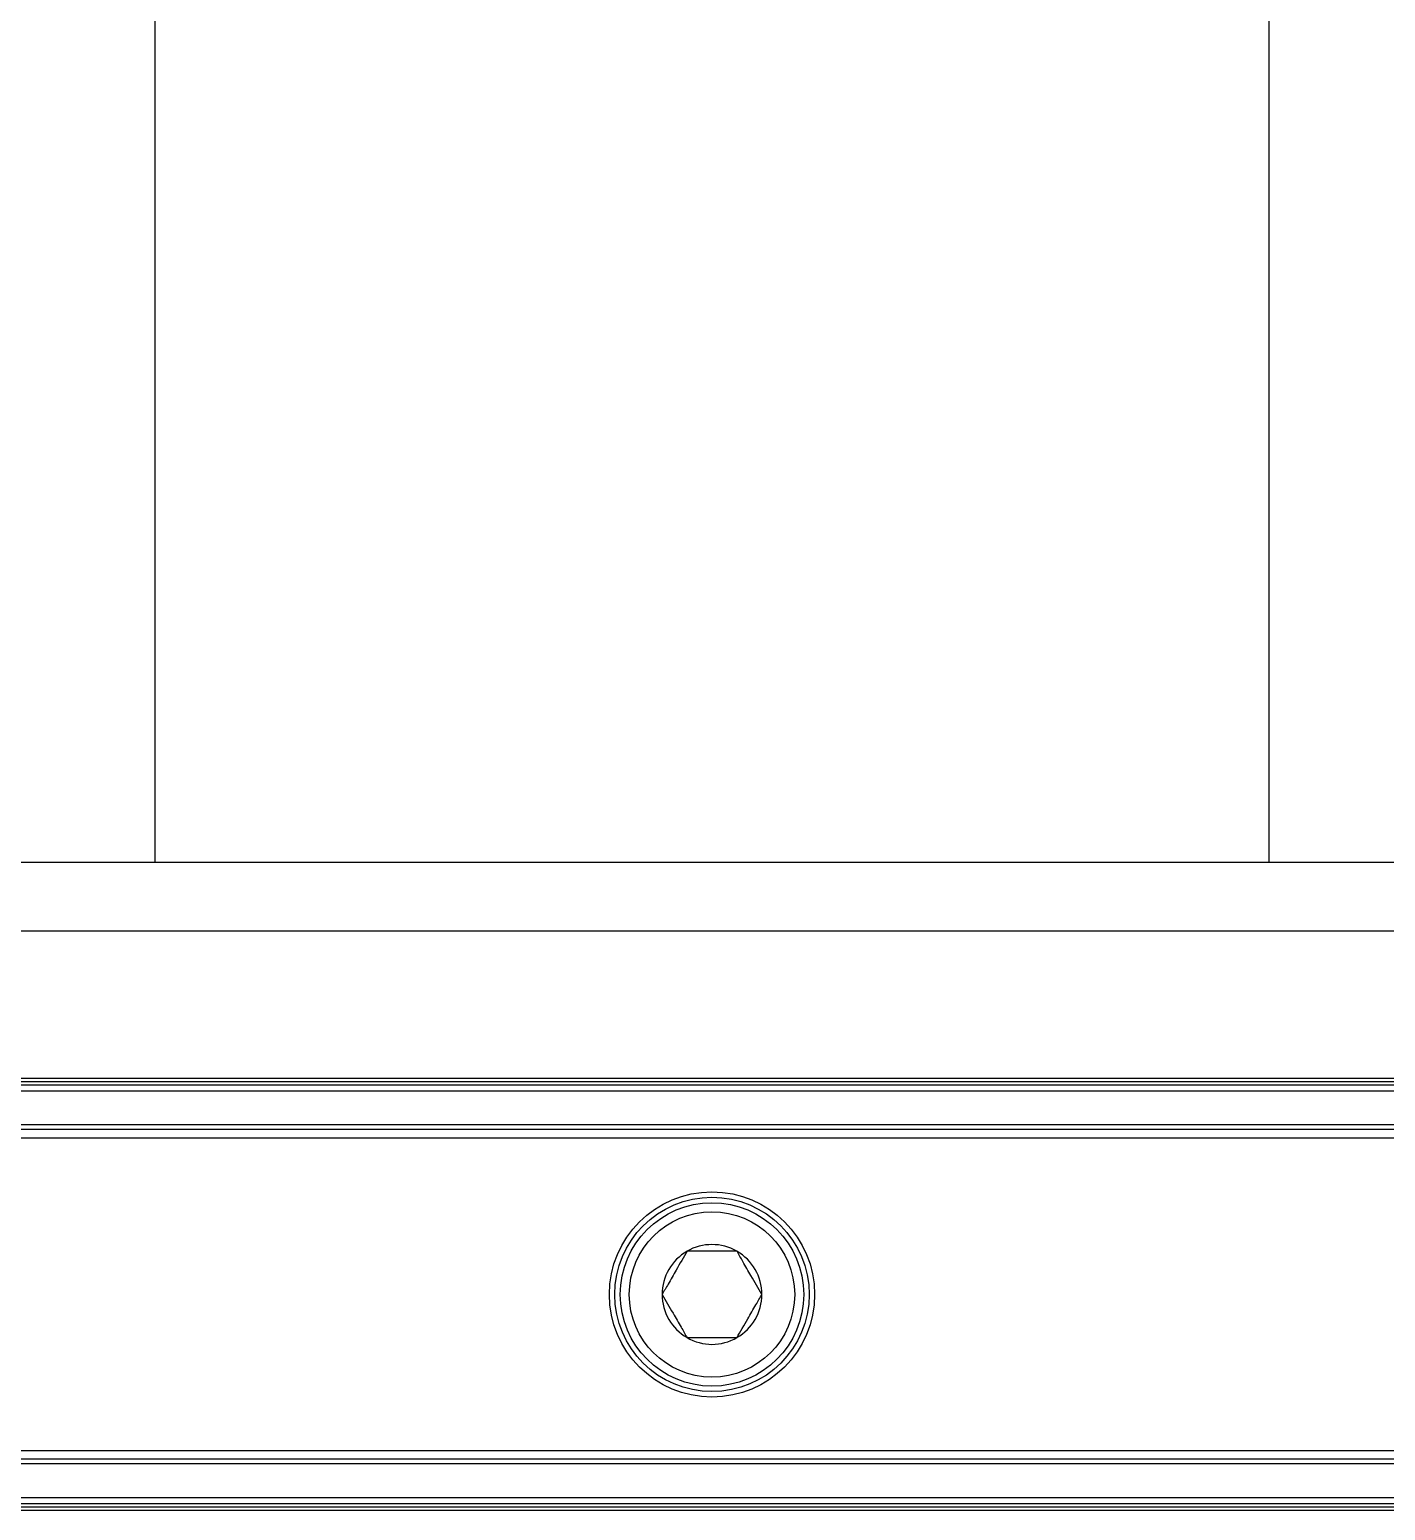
# Model space of a CAD drawing. Header units: millimetres. Extents: x 0 to 279, y 0 to 216.
# Drawn here: x 212.37 to 222.83, y 178.25 to 189.68 of the extents above; entities that cross this region are included whole.
import ezdxf

# ---------------------------------------------------------------- set-up
doc = ezdxf.new("R2010")
doc.units = ezdxf.units.MM

msp = doc.modelspace()

# ---------------------------------------------------------------- linework, layer by layer
at = {"color": 7, "linetype": 'Continuous', "lineweight": 25}
for p, q in [((213.332, 202.048), (213.332, 183.254)), ((221.932, 183.254), (221.932, 202.048)), ((240.966, 183.254), (151.42, 183.254)), ((236.259, 181.588), (151.42, 181.588)), ((236.176, 181.536), (151.42, 181.536)), ((234.966, 181.229), (151.42, 181.229)), ((234.966, 181.193), (151.42, 181.193)), ((234.966, 181.127), (151.42, 181.127)), ((234.966, 178.715), (151.42, 178.715)), ((234.966, 178.649), (151.42, 178.649)), ((234.966, 178.613), (151.42, 178.613)), ((236.176, 178.306), (151.42, 178.306)), ((236.259, 178.254), (151.42, 178.254))]:
    msp.add_line(p, q, dxfattribs=at)
at = {"color": 8, "linetype": 'Continuous', "lineweight": 25}
for p, q in [((240.966, 182.726), (151.42, 182.726)), ((236.22, 181.563), (151.42, 181.563)), ((236.105, 181.491), (151.42, 181.491)), ((236.105, 178.351), (151.42, 178.351)), ((236.22, 178.279), (151.42, 178.279))]:
    msp.add_line(p, q, dxfattribs=at)
at = {"color": 7, "linetype": 'Continuous', "lineweight": 25}
for radius in [0.792, 0.75, 0.708, 0.638]:
    msp.add_circle((217.632, 179.921), radius, dxfattribs=at)
for start, end in [(120, 180), (60, 120), (0, 60), (180, 240), (300, 0), (240, 300)]:
    msp.add_arc((217.632, 179.921), 0.385, start, end, dxfattribs=at)
for points, knots in [([(217.44, 180.254), (217.412, 180.207), (217.365, 180.125), (217.297, 180.006), (217.262, 179.947), (217.247, 179.921)], [0, 0, 0, 0, 0.439122, 0.751371, 1, 1, 1, 1]), ([(217.825, 180.254), (217.803, 180.254), (217.741, 180.254), (217.628, 180.254), (217.518, 180.254), (217.459, 180.254), (217.44, 180.254)], [0, 0, 0, 0, 0.180942, 0.506293, 0.843975, 1, 1, 1, 1]), ([(218.017, 179.921), (217.99, 179.969), (217.942, 180.05), (217.874, 180.169), (217.84, 180.228), (217.825, 180.254)], [0, 0, 0, 0, 0.439122, 0.751371, 1, 1, 1, 1]), ([(217.247, 179.921), (217.275, 179.873), (217.322, 179.792), (217.391, 179.673), (217.425, 179.614), (217.44, 179.588)], [0, 0, 0, 0, 0.439122, 0.751371, 1, 1, 1, 1]), ([(217.825, 179.588), (217.852, 179.635), (217.899, 179.717), (217.968, 179.836), (218.002, 179.895), (218.017, 179.921)], [0, 0, 0, 0, 0.439122, 0.751371, 1, 1, 1, 1]), ([(217.44, 179.588), (217.459, 179.588), (217.518, 179.588), (217.628, 179.588), (217.741, 179.588), (217.803, 179.588), (217.825, 179.588)], [0, 0, 0, 0, 0.156025, 0.493707, 0.819058, 1, 1, 1, 1])]:
    msp.add_open_spline(points, degree=3, knots=knots, dxfattribs=at)

doc.saveas('drawing.dxf')
